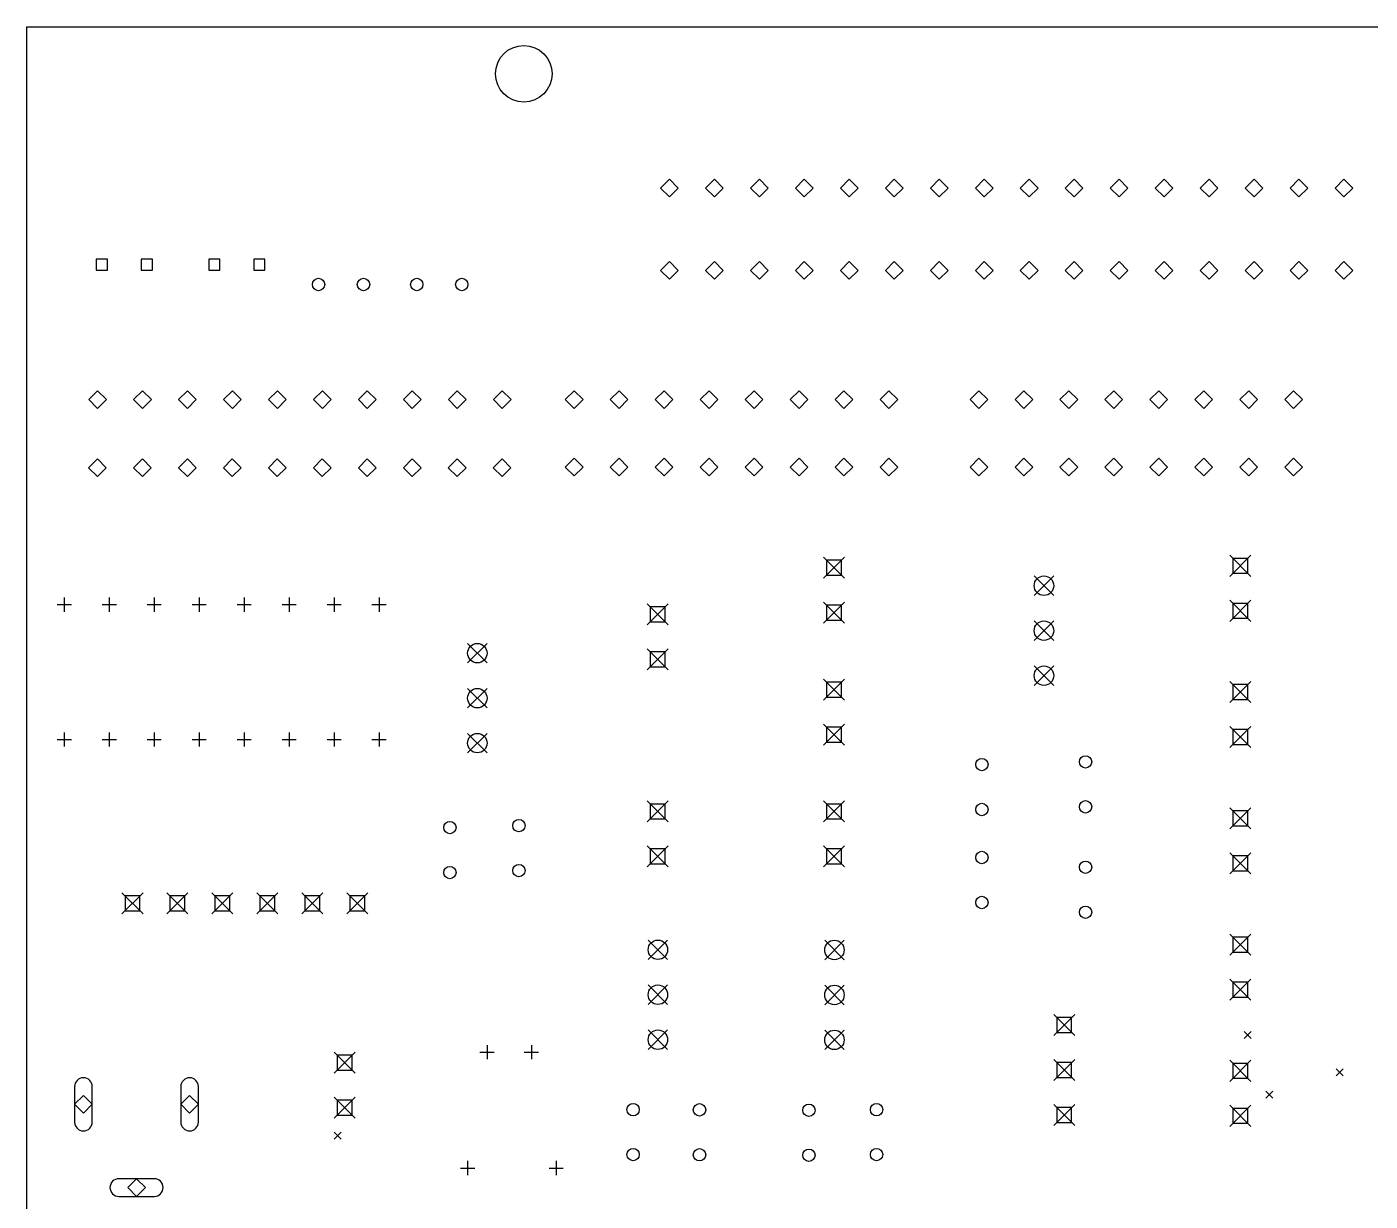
# Model space of a CAD drawing. Extents: x 114 to 269, y -161 to -28.
# Drawn here: x 114.8 to 190.7, y -94.5 to -28.1 of the extents above; entities that cross this region are included whole.
import ezdxf

# ---------------------------------------------------------------- set-up
doc = ezdxf.new("R2010")
doc.units = 0
doc.layers.add('BLACK', color=7, linetype='CONTINUOUS')

msp = doc.modelspace()

# ---------------------------------------------------------------- linework, layer by layer
at = {"layer": 'BLACK', "linetype": 'CONTINUOUS'}
for p, q in [((114.805, -28.15), (268.7, -28.15)), ((114.805, -134.4), (114.805, -28.15)), ((151.1, -36.75), (150.6, -37.25)), ((151.6, -37.25), (151.1, -36.75)), ((153.64, -36.75), (153.14, -37.25)), ((154.14, -37.25), (153.64, -36.75)), ((156.18, -36.75), (155.68, -37.25)), ((156.68, -37.25), (156.18, -36.75)), ((158.72, -36.75), (158.22, -37.25)), ((159.22, -37.25), (158.72, -36.75)), ((161.26, -36.75), (160.76, -37.25)), ((161.76, -37.25), (161.26, -36.75)), ((163.8, -36.75), (163.3, -37.25)), ((164.3, -37.25), (163.8, -36.75)), ((166.34, -36.75), (165.84, -37.25)), ((166.84, -37.25), (166.34, -36.75)), ((168.88, -36.75), (168.38, -37.25)), ((169.38, -37.25), (168.88, -36.75)), ((171.42, -36.75), (170.92, -37.25)), ((171.92, -37.25), (171.42, -36.75)), ((173.96, -36.75), (173.46, -37.25)), ((174.46, -37.25), (173.96, -36.75)), ((176.5, -36.75), (176, -37.25)), ((177, -37.25), (176.5, -36.75)), ((179.04, -36.75), (178.54, -37.25)), ((179.54, -37.25), (179.04, -36.75)), ((181.58, -36.75), (181.08, -37.25)), ((182.08, -37.25), (181.58, -36.75)), ((184.12, -36.75), (183.62, -37.25)), ((184.62, -37.25), (184.12, -36.75)), ((186.66, -36.75), (186.16, -37.25)), ((187.16, -37.25), (186.66, -36.75)), ((189.2, -36.75), (188.7, -37.25)), ((189.7, -37.25), (189.2, -36.75)), ((150.6, -37.25), (151.1, -37.75)), ((151.1, -37.75), (151.6, -37.25)), ((153.14, -37.25), (153.64, -37.75)), ((153.64, -37.75), (154.14, -37.25)), ((155.68, -37.25), (156.18, -37.75)), ((156.18, -37.75), (156.68, -37.25)), ((158.22, -37.25), (158.72, -37.75)), ((158.72, -37.75), (159.22, -37.25)), ((160.76, -37.25), (161.26, -37.75)), ((161.26, -37.75), (161.76, -37.25)), ((163.3, -37.25), (163.8, -37.75)), ((163.8, -37.75), (164.3, -37.25)), ((165.84, -37.25), (166.34, -37.75)), ((166.34, -37.75), (166.84, -37.25)), ((168.38, -37.25), (168.88, -37.75)), ((168.88, -37.75), (169.38, -37.25)), ((170.92, -37.25), (171.42, -37.75)), ((171.42, -37.75), (171.92, -37.25)), ((173.46, -37.25), (173.96, -37.75)), ((173.96, -37.75), (174.46, -37.25)), ((176, -37.25), (176.5, -37.75)), ((176.5, -37.75), (177, -37.25)), ((178.54, -37.25), (179.04, -37.75)), ((179.04, -37.75), (179.54, -37.25)), ((181.08, -37.25), (181.58, -37.75)), ((181.58, -37.75), (182.08, -37.25)), ((183.62, -37.25), (184.12, -37.75)), ((184.12, -37.75), (184.62, -37.25)), ((186.16, -37.25), (186.66, -37.75)), ((186.66, -37.75), (187.16, -37.25)), ((188.7, -37.25), (189.2, -37.75)), ((189.2, -37.75), (189.7, -37.25)), ((119.363201, -41.261799), (118.726799, -41.261799)), ((118.726799, -41.261799), (118.726799, -41.898201)), ((119.363201, -41.898201), (119.363201, -41.261799)), ((121.903201, -41.261799), (121.266799, -41.261799)), ((121.266799, -41.261799), (121.266799, -41.898201)), ((121.903201, -41.898201), (121.903201, -41.261799)), ((125.713201, -41.261799), (125.076799, -41.261799)), ((125.076799, -41.261799), (125.076799, -41.898201)), ((125.713201, -41.898201), (125.713201, -41.261799)), ((128.253201, -41.261799), (127.616799, -41.261799)), ((127.616799, -41.261799), (127.616799, -41.898201)), ((128.253201, -41.898201), (128.253201, -41.261799)), ((151.1, -41.4), (150.6, -41.9)), ((151.6, -41.9), (151.1, -41.4)), ((153.64, -41.4), (153.14, -41.9)), ((154.14, -41.9), (153.64, -41.4)), ((156.18, -41.4), (155.68, -41.9)), ((156.68, -41.9), (156.18, -41.4)), ((158.72, -41.4), (158.22, -41.9)), ((159.22, -41.9), (158.72, -41.4)), ((161.26, -41.4), (160.76, -41.9)), ((161.76, -41.9), (161.26, -41.4)), ((163.8, -41.4), (163.3, -41.9)), ((164.3, -41.9), (163.8, -41.4)), ((166.34, -41.4), (165.84, -41.9)), ((166.84, -41.9), (166.34, -41.4)), ((168.88, -41.4), (168.38, -41.9)), ((169.38, -41.9), (168.88, -41.4)), ((171.42, -41.4), (170.92, -41.9)), ((171.92, -41.9), (171.42, -41.4)), ((173.96, -41.4), (173.46, -41.9)), ((174.46, -41.9), (173.96, -41.4)), ((176.5, -41.4), (176, -41.9)), ((177, -41.9), (176.5, -41.4)), ((179.04, -41.4), (178.54, -41.9)), ((179.54, -41.9), (179.04, -41.4)), ((181.58, -41.4), (181.08, -41.9)), ((182.08, -41.9), (181.58, -41.4)), ((184.12, -41.4), (183.62, -41.9)), ((184.62, -41.9), (184.12, -41.4)), ((186.66, -41.4), (186.16, -41.9)), ((187.16, -41.9), (186.66, -41.4)), ((189.2, -41.4), (188.7, -41.9)), ((189.7, -41.9), (189.2, -41.4)), ((118.726799, -41.898201), (119.363201, -41.898201)), ((121.266799, -41.898201), (121.903201, -41.898201)), ((125.076799, -41.898201), (125.713201, -41.898201)), ((127.616799, -41.898201), (128.253201, -41.898201)), ((150.6, -41.9), (151.1, -42.4)), ((151.1, -42.4), (151.6, -41.9)), ((153.14, -41.9), (153.64, -42.4)), ((153.64, -42.4), (154.14, -41.9)), ((155.68, -41.9), (156.18, -42.4)), ((156.18, -42.4), (156.68, -41.9)), ((158.22, -41.9), (158.72, -42.4)), ((158.72, -42.4), (159.22, -41.9)), ((160.76, -41.9), (161.26, -42.4)), ((161.26, -42.4), (161.76, -41.9)), ((163.3, -41.9), (163.8, -42.4)), ((163.8, -42.4), (164.3, -41.9)), ((165.84, -41.9), (166.34, -42.4)), ((166.34, -42.4), (166.84, -41.9)), ((168.38, -41.9), (168.88, -42.4)), ((168.88, -42.4), (169.38, -41.9)), ((170.92, -41.9), (171.42, -42.4)), ((171.42, -42.4), (171.92, -41.9)), ((173.46, -41.9), (173.96, -42.4)), ((173.96, -42.4), (174.46, -41.9)), ((176, -41.9), (176.5, -42.4)), ((176.5, -42.4), (177, -41.9)), ((178.54, -41.9), (179.04, -42.4)), ((179.04, -42.4), (179.54, -41.9)), ((181.08, -41.9), (181.58, -42.4)), ((181.58, -42.4), (182.08, -41.9)), ((183.62, -41.9), (184.12, -42.4)), ((184.12, -42.4), (184.62, -41.9)), ((186.16, -41.9), (186.66, -42.4)), ((186.66, -42.4), (187.16, -41.9)), ((188.7, -41.9), (189.2, -42.4)), ((189.2, -42.4), (189.7, -41.9)), ((118.796, -48.7), (118.296, -49.2)), ((118.296, -49.2), (118.796, -49.7)), ((119.296, -49.2), (118.796, -48.7)), ((118.796, -49.7), (119.296, -49.2)), ((121.336, -48.7), (120.836, -49.2)), ((120.836, -49.2), (121.336, -49.7)), ((121.836, -49.2), (121.336, -48.7)), ((121.336, -49.7), (121.836, -49.2)), ((123.876, -48.7), (123.376, -49.2)), ((123.376, -49.2), (123.876, -49.7)), ((124.376, -49.2), (123.876, -48.7)), ((123.876, -49.7), (124.376, -49.2)), ((126.416, -48.7), (125.916, -49.2)), ((125.916, -49.2), (126.416, -49.7)), ((126.916, -49.2), (126.416, -48.7)), ((126.416, -49.7), (126.916, -49.2)), ((128.956, -48.7), (128.456, -49.2)), ((128.456, -49.2), (128.956, -49.7)), ((129.456, -49.2), (128.956, -48.7)), ((128.956, -49.7), (129.456, -49.2)), ((131.496, -48.7), (130.996, -49.2)), ((130.996, -49.2), (131.496, -49.7)), ((131.996, -49.2), (131.496, -48.7)), ((131.496, -49.7), (131.996, -49.2)), ((134.036, -48.7), (133.536, -49.2)), ((133.536, -49.2), (134.036, -49.7)), ((134.536, -49.2), (134.036, -48.7)), ((134.036, -49.7), (134.536, -49.2)), ((136.576, -48.7), (136.076, -49.2)), ((136.076, -49.2), (136.576, -49.7)), ((137.076, -49.2), (136.576, -48.7)), ((136.576, -49.7), (137.076, -49.2)), ((139.116, -48.7), (138.616, -49.2)), ((138.616, -49.2), (139.116, -49.7)), ((139.616, -49.2), (139.116, -48.7)), ((139.116, -49.7), (139.616, -49.2)), ((141.656, -48.7), (141.156, -49.2)), ((141.156, -49.2), (141.656, -49.7)), ((142.156, -49.2), (141.656, -48.7)), ((141.656, -49.7), (142.156, -49.2)), ((145.72, -48.7), (145.22, -49.2)), ((145.22, -49.2), (145.72, -49.7)), ((146.22, -49.2), (145.72, -48.7)), ((145.72, -49.7), (146.22, -49.2)), ((148.26, -48.7), (147.76, -49.2)), ((147.76, -49.2), (148.26, -49.7)), ((148.76, -49.2), (148.26, -48.7)), ((148.26, -49.7), (148.76, -49.2)), ((150.8, -48.7), (150.3, -49.2)), ((150.3, -49.2), (150.8, -49.7)), ((151.3, -49.2), (150.8, -48.7)), ((150.8, -49.7), (151.3, -49.2)), ((153.34, -48.7), (152.84, -49.2)), ((152.84, -49.2), (153.34, -49.7)), ((153.84, -49.2), (153.34, -48.7)), ((153.34, -49.7), (153.84, -49.2)), ((155.88, -48.7), (155.38, -49.2)), ((155.38, -49.2), (155.88, -49.7)), ((156.38, -49.2), (155.88, -48.7)), ((155.88, -49.7), (156.38, -49.2)), ((158.42, -48.7), (157.92, -49.2)), ((157.92, -49.2), (158.42, -49.7)), ((158.92, -49.2), (158.42, -48.7)), ((158.42, -49.7), (158.92, -49.2)), ((160.96, -48.7), (160.46, -49.2)), ((160.46, -49.2), (160.96, -49.7)), ((161.46, -49.2), (160.96, -48.7)), ((160.96, -49.7), (161.46, -49.2)), ((163.5, -48.7), (163, -49.2)), ((163, -49.2), (163.5, -49.7)), ((164, -49.2), (163.5, -48.7)), ((163.5, -49.7), (164, -49.2)), ((168.58, -48.7), (168.08, -49.2)), ((168.08, -49.2), (168.58, -49.7)), ((169.08, -49.2), (168.58, -48.7)), ((168.58, -49.7), (169.08, -49.2)), ((171.12, -48.7), (170.62, -49.2)), ((170.62, -49.2), (171.12, -49.7)), ((171.62, -49.2), (171.12, -48.7)), ((171.12, -49.7), (171.62, -49.2)), ((173.66, -48.7), (173.16, -49.2)), ((173.16, -49.2), (173.66, -49.7)), ((174.16, -49.2), (173.66, -48.7)), ((173.66, -49.7), (174.16, -49.2)), ((176.2, -48.7), (175.7, -49.2)), ((175.7, -49.2), (176.2, -49.7)), ((176.7, -49.2), (176.2, -48.7)), ((176.2, -49.7), (176.7, -49.2)), ((178.74, -48.7), (178.24, -49.2)), ((178.24, -49.2), (178.74, -49.7)), ((179.24, -49.2), (178.74, -48.7)), ((178.74, -49.7), (179.24, -49.2)), ((181.28, -48.7), (180.78, -49.2)), ((180.78, -49.2), (181.28, -49.7)), ((181.78, -49.2), (181.28, -48.7)), ((181.28, -49.7), (181.78, -49.2)), ((183.82, -48.7), (183.32, -49.2)), ((183.32, -49.2), (183.82, -49.7)), ((184.32, -49.2), (183.82, -48.7)), ((183.82, -49.7), (184.32, -49.2)), ((186.36, -48.7), (185.86, -49.2)), ((185.86, -49.2), (186.36, -49.7)), ((186.86, -49.2), (186.36, -48.7)), ((186.36, -49.7), (186.86, -49.2)), ((118.79, -52.55), (118.29, -53.05)), ((118.29, -53.05), (118.79, -53.55)), ((119.29, -53.05), (118.79, -52.55)), ((118.79, -53.55), (119.29, -53.05)), ((121.33, -52.55), (120.83, -53.05)), ((120.83, -53.05), (121.33, -53.55)), ((121.83, -53.05), (121.33, -52.55)), ((121.33, -53.55), (121.83, -53.05)), ((123.87, -52.55), (123.37, -53.05)), ((123.37, -53.05), (123.87, -53.55)), ((124.37, -53.05), (123.87, -52.55)), ((123.87, -53.55), (124.37, -53.05)), ((126.41, -52.55), (125.91, -53.05)), ((125.91, -53.05), (126.41, -53.55)), ((126.91, -53.05), (126.41, -52.55)), ((126.41, -53.55), (126.91, -53.05)), ((128.95, -52.55), (128.45, -53.05)), ((128.45, -53.05), (128.95, -53.55)), ((129.45, -53.05), (128.95, -52.55)), ((128.95, -53.55), (129.45, -53.05)), ((131.49, -52.55), (130.99, -53.05)), ((130.99, -53.05), (131.49, -53.55)), ((131.99, -53.05), (131.49, -52.55)), ((131.49, -53.55), (131.99, -53.05)), ((134.03, -52.55), (133.53, -53.05)), ((133.53, -53.05), (134.03, -53.55)), ((134.53, -53.05), (134.03, -52.55)), ((134.03, -53.55), (134.53, -53.05)), ((136.57, -52.55), (136.07, -53.05)), ((136.07, -53.05), (136.57, -53.55)), ((137.07, -53.05), (136.57, -52.55)), ((136.57, -53.55), (137.07, -53.05)), ((139.11, -52.55), (138.61, -53.05)), ((138.61, -53.05), (139.11, -53.55)), ((139.61, -53.05), (139.11, -52.55)), ((139.11, -53.55), (139.61, -53.05)), ((141.65, -52.55), (141.15, -53.05)), ((141.15, -53.05), (141.65, -53.55)), ((142.15, -53.05), (141.65, -52.55)), ((141.65, -53.55), (142.15, -53.05)), ((145.72, -52.51), (145.22, -53.01)), ((145.22, -53.01), (145.72, -53.51)), ((146.22, -53.01), (145.72, -52.51)), ((145.72, -53.51), (146.22, -53.01)), ((148.26, -52.51), (147.76, -53.01)), ((147.76, -53.01), (148.26, -53.51)), ((148.76, -53.01), (148.26, -52.51)), ((148.26, -53.51), (148.76, -53.01)), ((150.8, -52.51), (150.3, -53.01)), ((150.3, -53.01), (150.8, -53.51)), ((151.3, -53.01), (150.8, -52.51)), ((150.8, -53.51), (151.3, -53.01)), ((153.34, -52.51), (152.84, -53.01)), ((152.84, -53.01), (153.34, -53.51)), ((153.84, -53.01), (153.34, -52.51)), ((153.34, -53.51), (153.84, -53.01)), ((155.88, -52.51), (155.38, -53.01)), ((155.38, -53.01), (155.88, -53.51)), ((156.38, -53.01), (155.88, -52.51)), ((155.88, -53.51), (156.38, -53.01)), ((158.42, -52.51), (157.92, -53.01)), ((157.92, -53.01), (158.42, -53.51)), ((158.92, -53.01), (158.42, -52.51)), ((158.42, -53.51), (158.92, -53.01)), ((160.96, -52.51), (160.46, -53.01)), ((160.46, -53.01), (160.96, -53.51)), ((161.46, -53.01), (160.96, -52.51)), ((160.96, -53.51), (161.46, -53.01)), ((163.5, -52.51), (163, -53.01)), ((163, -53.01), (163.5, -53.51)), ((164, -53.01), (163.5, -52.51)), ((163.5, -53.51), (164, -53.01)), ((168.58, -52.51), (168.08, -53.01)), ((168.08, -53.01), (168.58, -53.51)), ((169.08, -53.01), (168.58, -52.51)), ((168.58, -53.51), (169.08, -53.01)), ((171.12, -52.51), (170.62, -53.01)), ((170.62, -53.01), (171.12, -53.51)), ((171.62, -53.01), (171.12, -52.51)), ((171.12, -53.51), (171.62, -53.01)), ((173.66, -52.51), (173.16, -53.01)), ((173.16, -53.01), (173.66, -53.51)), ((174.16, -53.01), (173.66, -52.51)), ((173.66, -53.51), (174.16, -53.01)), ((176.2, -52.51), (175.7, -53.01)), ((175.7, -53.01), (176.2, -53.51)), ((176.7, -53.01), (176.2, -52.51)), ((176.2, -53.51), (176.7, -53.01)), ((178.74, -52.51), (178.24, -53.01)), ((178.24, -53.01), (178.74, -53.51)), ((179.24, -53.01), (178.74, -52.51)), ((178.74, -53.51), (179.24, -53.01)), ((181.28, -52.51), (180.78, -53.01)), ((180.78, -53.01), (181.28, -53.51)), ((181.78, -53.01), (181.28, -52.51)), ((181.28, -53.51), (181.78, -53.01)), ((183.82, -52.51), (183.32, -53.01)), ((183.32, -53.01), (183.82, -53.51)), ((184.32, -53.01), (183.82, -52.51)), ((183.82, -53.51), (184.32, -53.01)), ((186.36, -52.51), (185.86, -53.01)), ((185.86, -53.01), (186.36, -53.51)), ((186.86, -53.01), (186.36, -52.51)), ((186.36, -53.51), (186.86, -53.01)), ((159.805, -58.1), (160.995, -59.29)), ((160.995, -58.1), (159.805, -59.29)), ((160.820733, -58.274267), (159.979267, -58.274267)), ((159.979267, -58.274267), (159.979267, -59.115733)), ((160.820733, -59.115733), (160.820733, -58.274267)), ((182.755, -57.995), (183.945, -59.185)), ((183.945, -57.995), (182.755, -59.185)), ((183.770733, -58.169267), (182.929267, -58.169267)), ((182.929267, -58.169267), (182.929267, -59.010733)), ((183.770733, -59.010733), (183.770733, -58.169267)), ((159.979267, -59.115733), (160.820733, -59.115733)), ((171.705, -59.16), (172.805, -60.26)), ((172.805, -59.16), (171.705, -60.26)), ((182.929267, -59.010733), (183.770733, -59.010733)), ((116.92, -60.38), (116.92, -61.18)), ((119.46, -60.38), (119.46, -61.18)), ((122, -60.38), (122, -61.18)), ((124.54, -60.38), (124.54, -61.18)), ((127.08, -60.38), (127.08, -61.18)), ((129.62, -60.38), (129.62, -61.18)), ((132.16, -60.38), (132.16, -61.18)), ((134.7, -60.38), (134.7, -61.18)), ((159.805, -60.64), (160.995, -61.83)), ((160.995, -60.64), (159.805, -61.83)), ((182.755, -60.535), (183.945, -61.725)), ((183.945, -60.535), (182.755, -61.725)), ((116.52, -60.78), (117.32, -60.78)), ((119.06, -60.78), (119.86, -60.78)), ((121.6, -60.78), (122.4, -60.78)), ((124.14, -60.78), (124.94, -60.78)), ((126.68, -60.78), (127.48, -60.78)), ((129.22, -60.78), (130.02, -60.78)), ((131.76, -60.78), (132.56, -60.78)), ((134.3, -60.78), (135.1, -60.78)), ((149.835, -60.735), (151.025, -61.925)), ((151.025, -60.735), (149.835, -61.925)), ((150.850733, -60.909267), (150.009267, -60.909267)), ((150.009267, -60.909267), (150.009267, -61.750733)), ((150.850733, -61.750733), (150.850733, -60.909267)), ((160.820733, -60.814267), (159.979267, -60.814267)), ((159.979267, -60.814267), (159.979267, -61.655733)), ((160.820733, -61.655733), (160.820733, -60.814267)), ((183.770733, -60.709267), (182.929267, -60.709267)), ((182.929267, -60.709267), (182.929267, -61.550733)), ((183.770733, -61.550733), (183.770733, -60.709267)), ((150.009267, -61.750733), (150.850733, -61.750733)), ((159.979267, -61.655733), (160.820733, -61.655733)), ((171.705, -61.7), (172.805, -62.8)), ((172.805, -61.7), (171.705, -62.8)), ((182.929267, -61.550733), (183.770733, -61.550733)), ((139.7, -62.97), (140.8, -64.07)), ((140.8, -62.97), (139.7, -64.07)), ((149.835, -63.275), (151.025, -64.465)), ((151.025, -63.275), (149.835, -64.465)), ((150.850733, -63.449267), (150.009267, -63.449267)), ((150.009267, -63.449267), (150.009267, -64.290733)), ((150.850733, -64.290733), (150.850733, -63.449267)), ((150.009267, -64.290733), (150.850733, -64.290733)), ((171.705, -64.24), (172.805, -65.34)), ((172.805, -64.24), (171.705, -65.34)), ((159.805, -64.9825), (160.995, -66.1725)), ((160.995, -64.9825), (159.805, -66.1725)), ((160.820733, -65.156767), (159.979267, -65.156767)), ((159.979267, -65.156767), (159.979267, -65.998233)), ((160.820733, -65.998233), (160.820733, -65.156767)), ((182.755, -65.125), (183.945, -66.315)), ((183.945, -65.125), (182.755, -66.315)), ((139.7, -65.51), (140.8, -66.61)), ((140.8, -65.51), (139.7, -66.61)), ((159.979267, -65.998233), (160.820733, -65.998233)), ((183.770733, -65.299267), (182.929267, -65.299267)), ((182.929267, -65.299267), (182.929267, -66.140733)), ((183.770733, -66.140733), (183.770733, -65.299267)), ((182.929267, -66.140733), (183.770733, -66.140733)), ((159.805, -67.5225), (160.995, -68.7125)), ((160.995, -67.5225), (159.805, -68.7125)), ((116.92, -68), (116.92, -68.8)), ((119.46, -68), (119.46, -68.8)), ((122, -68), (122, -68.8)), ((124.54, -68), (124.54, -68.8)), ((127.08, -68), (127.08, -68.8)), ((129.62, -68), (129.62, -68.8)), ((132.16, -68), (132.16, -68.8)), ((134.7, -68), (134.7, -68.8)), ((139.7, -68.05), (140.8, -69.15)), ((140.8, -68.05), (139.7, -69.15)), ((160.820733, -67.696767), (159.979267, -67.696767)), ((159.979267, -67.696767), (159.979267, -68.538233)), ((160.820733, -68.538233), (160.820733, -67.696767)), ((182.755, -67.665), (183.945, -68.855)), ((183.945, -67.665), (182.755, -68.855)), ((183.770733, -67.839267), (182.929267, -67.839267)), ((182.929267, -67.839267), (182.929267, -68.680733)), ((183.770733, -68.680733), (183.770733, -67.839267)), ((116.52, -68.4), (117.32, -68.4)), ((119.06, -68.4), (119.86, -68.4)), ((121.6, -68.4), (122.4, -68.4)), ((124.14, -68.4), (124.94, -68.4)), ((126.68, -68.4), (127.48, -68.4)), ((129.22, -68.4), (130.02, -68.4)), ((131.76, -68.4), (132.56, -68.4)), ((134.3, -68.4), (135.1, -68.4)), ((159.979267, -68.538233), (160.820733, -68.538233)), ((182.929267, -68.680733), (183.770733, -68.680733)), ((149.835, -71.865), (151.025, -73.055)), ((151.025, -71.865), (149.835, -73.055)), ((150.850733, -72.039267), (150.009267, -72.039267)), ((150.009267, -72.039267), (150.009267, -72.880733)), ((150.850733, -72.880733), (150.850733, -72.039267)), ((159.805, -71.865), (160.995, -73.055)), ((160.995, -71.865), (159.805, -73.055)), ((160.820733, -72.039267), (159.979267, -72.039267)), ((159.979267, -72.039267), (159.979267, -72.880733)), ((160.820733, -72.880733), (160.820733, -72.039267)), ((182.755, -72.255), (183.945, -73.445)), ((183.945, -72.255), (182.755, -73.445)), ((183.770733, -72.429267), (182.929267, -72.429267)), ((182.929267, -72.429267), (182.929267, -73.270733)), ((183.770733, -73.270733), (183.770733, -72.429267)), ((150.009267, -72.880733), (150.850733, -72.880733)), ((159.979267, -72.880733), (160.820733, -72.880733)), ((182.929267, -73.270733), (183.770733, -73.270733)), ((149.835, -74.405), (151.025, -75.595)), ((151.025, -74.405), (149.835, -75.595)), ((150.850733, -74.579267), (150.009267, -74.579267)), ((150.009267, -74.579267), (150.009267, -75.420733)), ((150.850733, -75.420733), (150.850733, -74.579267)), ((159.805, -74.405), (160.995, -75.595)), ((160.995, -74.405), (159.805, -75.595)), ((160.820733, -74.579267), (159.979267, -74.579267)), ((159.979267, -74.579267), (159.979267, -75.420733)), ((160.820733, -75.420733), (160.820733, -74.579267)), ((182.755, -74.795), (183.945, -75.985)), ((183.945, -74.795), (182.755, -75.985)), ((183.770733, -74.969267), (182.929267, -74.969267)), ((182.929267, -74.969267), (182.929267, -75.810733)), ((183.770733, -75.810733), (183.770733, -74.969267)), ((150.009267, -75.420733), (150.850733, -75.420733)), ((159.979267, -75.420733), (160.820733, -75.420733)), ((182.929267, -75.810733), (183.770733, -75.810733)), ((120.175, -77.055), (121.365, -78.245)), ((121.365, -77.055), (120.175, -78.245)), ((121.190733, -77.229267), (120.349267, -77.229267)), ((120.349267, -77.229267), (120.349267, -78.070733)), ((121.190733, -78.070733), (121.190733, -77.229267)), ((122.715, -77.055), (123.905, -78.245)), ((123.905, -77.055), (122.715, -78.245)), ((123.730733, -77.229267), (122.889267, -77.229267)), ((122.889267, -77.229267), (122.889267, -78.070733)), ((123.730733, -78.070733), (123.730733, -77.229267)), ((125.255, -77.055), (126.445, -78.245)), ((126.445, -77.055), (125.255, -78.245)), ((126.270733, -77.229267), (125.429267, -77.229267)), ((125.429267, -77.229267), (125.429267, -78.070733)), ((126.270733, -78.070733), (126.270733, -77.229267)), ((127.795, -77.055), (128.985, -78.245)), ((128.985, -77.055), (127.795, -78.245)), ((128.810733, -77.229267), (127.969267, -77.229267)), ((127.969267, -77.229267), (127.969267, -78.070733)), ((128.810733, -78.070733), (128.810733, -77.229267)), ((130.335, -77.055), (131.525, -78.245)), ((131.525, -77.055), (130.335, -78.245)), ((131.350733, -77.229267), (130.509267, -77.229267)), ((130.509267, -77.229267), (130.509267, -78.070733)), ((131.350733, -78.070733), (131.350733, -77.229267)), ((132.875, -77.055), (134.065, -78.245)), ((134.065, -77.055), (132.875, -78.245)), ((133.890733, -77.229267), (133.049267, -77.229267)), ((133.049267, -77.229267), (133.049267, -78.070733)), ((133.890733, -78.070733), (133.890733, -77.229267)), ((120.349267, -78.070733), (121.190733, -78.070733)), ((122.889267, -78.070733), (123.730733, -78.070733)), ((125.429267, -78.070733), (126.270733, -78.070733)), ((127.969267, -78.070733), (128.810733, -78.070733)), ((130.509267, -78.070733), (131.350733, -78.070733)), ((133.049267, -78.070733), (133.890733, -78.070733)), ((182.755, -79.385), (183.945, -80.575)), ((183.945, -79.385), (182.755, -80.575)), ((183.770733, -79.559267), (182.929267, -79.559267)), ((182.929267, -79.559267), (182.929267, -80.400733)), ((183.770733, -80.400733), (183.770733, -79.559267)), ((149.9, -79.72), (151, -80.82)), ((151, -79.72), (149.9, -80.82)), ((159.87, -79.7325), (160.97, -80.8325)), ((160.97, -79.7325), (159.87, -80.8325)), ((182.929267, -80.400733), (183.770733, -80.400733)), ((182.755, -81.925), (183.945, -83.115)), ((183.945, -81.925), (182.755, -83.115)), ((149.9, -82.26), (151, -83.36)), ((151, -82.26), (149.9, -83.36)), ((159.87, -82.2725), (160.97, -83.3725)), ((160.97, -82.2725), (159.87, -83.3725)), ((183.770733, -82.099267), (182.929267, -82.099267)), ((182.929267, -82.099267), (182.929267, -82.940733)), ((183.770733, -82.940733), (183.770733, -82.099267)), ((182.929267, -82.940733), (183.770733, -82.940733)), ((172.805, -83.925), (173.995, -85.115)), ((173.995, -83.925), (172.805, -85.115)), ((173.820733, -84.099267), (172.979267, -84.099267)), ((172.979267, -84.099267), (172.979267, -84.940733)), ((173.820733, -84.940733), (173.820733, -84.099267)), ((149.9, -84.8), (151, -85.9)), ((151, -84.8), (149.9, -85.9)), ((159.87, -84.8125), (160.97, -85.9125)), ((160.97, -84.8125), (159.87, -85.9125)), ((172.979267, -84.940733), (173.820733, -84.940733)), ((183.5659, -84.8796), (183.9659, -85.2796)), ((183.9659, -84.8796), (183.5659, -85.2796)), ((140.8, -85.65), (140.8, -86.45)), ((143.3, -85.65), (143.3, -86.45)), ((132.155, -86.055), (133.345, -87.245)), ((133.345, -86.055), (132.155, -87.245)), ((133.170733, -86.229267), (132.329267, -86.229267)), ((132.329267, -86.229267), (132.329267, -87.070733)), ((133.170733, -87.070733), (133.170733, -86.229267)), ((140.4, -86.05), (141.2, -86.05)), ((142.9, -86.05), (143.7, -86.05)), ((172.805, -86.465), (173.995, -87.655)), ((173.995, -86.465), (172.805, -87.655)), ((132.329267, -87.070733), (133.170733, -87.070733)), ((173.820733, -86.639267), (172.979267, -86.639267)), ((172.979267, -86.639267), (172.979267, -87.480733)), ((173.820733, -87.480733), (173.820733, -86.639267)), ((182.755, -86.515), (183.945, -87.705)), ((183.945, -86.515), (182.755, -87.705)), ((183.770733, -86.689267), (182.929267, -86.689267)), ((182.929267, -86.689267), (182.929267, -87.530733)), ((183.770733, -87.530733), (183.770733, -86.689267)), ((188.7579, -86.9893), (189.1579, -87.3893)), ((189.1579, -86.9893), (188.7579, -87.3893)), ((117.5, -88), (117.5, -90)), ((118.5, -90), (118.5, -88)), ((123.5, -88), (123.5, -90)), ((124.5, -90), (124.5, -88)), ((172.979267, -87.480733), (173.820733, -87.480733)), ((182.929267, -87.530733), (183.770733, -87.530733)), ((118, -88.5), (117.5, -89)), ((118.5, -89), (118, -88.5)), ((124, -88.5), (123.5, -89)), ((124.5, -89), (124, -88.5)), ((132.155, -88.595), (133.345, -89.785)), ((133.345, -88.595), (132.155, -89.785)), ((133.170733, -88.769267), (132.329267, -88.769267)), ((132.329267, -88.769267), (132.329267, -89.610733)), ((133.170733, -89.610733), (133.170733, -88.769267)), ((184.7836, -88.2533), (185.1836, -88.6533)), ((185.1836, -88.2533), (184.7836, -88.6533)), ((117.5, -89), (118, -89.5)), ((118, -89.5), (118.5, -89)), ((123.5, -89), (124, -89.5)), ((124, -89.5), (124.5, -89)), ((172.805, -89.005), (173.995, -90.195)), ((173.995, -89.005), (172.805, -90.195)), ((173.820733, -89.179267), (172.979267, -89.179267)), ((172.979267, -89.179267), (172.979267, -90.020733)), ((173.820733, -90.020733), (173.820733, -89.179267)), ((182.755, -89.055), (183.945, -90.245)), ((183.945, -89.055), (182.755, -90.245)), ((183.770733, -89.229267), (182.929267, -89.229267)), ((182.929267, -89.229267), (182.929267, -90.070733)), ((183.770733, -90.070733), (183.770733, -89.229267)), ((132.329267, -89.610733), (133.170733, -89.610733)), ((172.979267, -90.020733), (173.820733, -90.020733)), ((182.929267, -90.070733), (183.770733, -90.070733)), ((132.1537, -90.5667), (132.5537, -90.9667)), ((132.5537, -90.5667), (132.1537, -90.9667)), ((139.7, -92.2), (139.7, -93)), ((144.7, -92.2), (144.7, -93)), ((122, -93.2), (120, -93.2)), ((121, -93.2), (120.5, -93.7)), ((121.5, -93.7), (121, -93.2)), ((139.3, -92.6), (140.1, -92.6)), ((144.3, -92.6), (145.1, -92.6)), ((120.5, -93.7), (121, -94.2)), ((121, -94.2), (121.5, -93.7)), ((120, -94.2), (122, -94.2))]:
    msp.add_line(p, q, dxfattribs=at)
at = {"layer": 'BLACK'}
for centre, radius in [((142.875, -30.8), 1.6), ((131.28, -42.7), 0.35), ((133.82, -42.7), 0.35), ((136.83, -42.7), 0.35), ((139.37, -42.7), 0.35), ((172.255, -59.71), 0.55), ((172.255, -62.25), 0.55), ((140.25, -63.52), 0.55), ((172.255, -64.79), 0.55), ((140.25, -66.06), 0.55), ((140.25, -68.6), 0.55), ((168.75, -69.81), 0.35), ((174.605, -69.66), 0.35), ((168.75, -72.35), 0.35), ((174.605, -72.2), 0.35), ((138.7, -73.37), 0.35), ((142.6, -73.26), 0.35), ((168.75, -75.06), 0.35), ((138.7, -75.91), 0.35), ((142.6, -75.8), 0.35), ((174.605, -75.61), 0.35), ((168.75, -77.6), 0.35), ((174.605, -78.15), 0.35), ((150.45, -80.27), 0.55), ((160.42, -80.2825), 0.55), ((150.45, -82.81), 0.55), ((160.42, -82.8225), 0.55), ((150.45, -85.35), 0.55), ((160.42, -85.3625), 0.55), ((149.05, -89.3), 0.35), ((152.8, -89.31), 0.35), ((158.98, -89.335), 0.35), ((162.8, -89.3), 0.35), ((149.05, -91.84), 0.35), ((152.8, -91.85), 0.35), ((158.98, -91.875), 0.35), ((162.8, -91.84), 0.35)]:
    msp.add_circle(centre, radius, dxfattribs=at)
for centre, start, end in [((118, -88), 0, 180), ((124, -88), 0, 180), ((118, -90), -180, 0), ((124, -90), -180, 0), ((120, -93.7), 90, 270), ((122, -93.7), -90, 90)]:
    msp.add_arc(centre, 0.5, start, end, dxfattribs=at)

doc.saveas('drawing.dxf')
